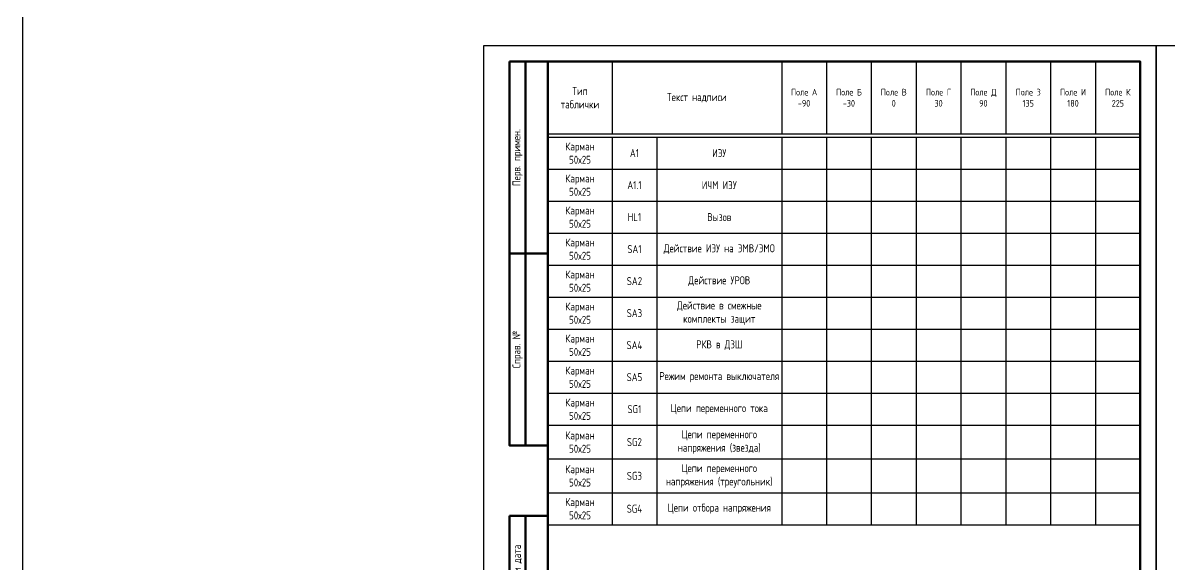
# Model space of a CAD drawing. Header units: millimetres. Extents: x -774 to 2891, y -90 to 618.
# Drawn here: x -774 to -416, y 135 to 304.1 of the extents above; entities that cross this region are included whole.
import ezdxf

# ---------------------------------------------------------------- set-up
doc = ezdxf.new("R2010")
doc.units = ezdxf.units.MM
doc.styles.add('Gost_type_A', font='GOST_0.TTF')

# ---------------------------------------------------------------- blocks, each defined once
blk = doc.blocks.new('Штамп левый верхний')
at = {"lineweight": 50}
for points in [[(-12, 0), (-7, 0), (-7, -60), (-12, -60)], [(-7, 0), (0, 0), (0, -60), (-7, -60)], [(-12, -60), (-7, -60), (-7, -120), (-12, -120)], [(-7, -60), (0, -60), (0, -120), (-7, -120)]]:
    blk.add_lwpolyline(points, close=True, dxfattribs=at)
at = {"char_height": 2.5, "width": 60, "attachment_point": 5, "rotation": 90, "style": 'Gost_type_A'}
for s, insert in [('Перв. примен.', (-9.5, -30)), ('Справ. №', (-9.5, -90))]:
    blk.add_mtext(s, dxfattribs=dict(at, insert=insert))
blk = doc.blocks.new('Штамп левый нижний')
at = {"lineweight": 50}
for points in [[(-12, 145), (-7, 145), (-7, 110), (-12, 110)], [(-7, 145), (0, 145), (0, 110), (-7, 110)], [(-12, 110), (-7, 110), (-7, 85), (-12, 85)], [(-7, 110), (0, 110), (0, 85), (-7, 85)], [(-12, 85), (-7, 85), (-7, 60), (-12, 60)], [(-7, 85), (0, 85), (0, 60), (-7, 60)], [(-12, 60), (-7, 60), (-7, 25), (-12, 25)], [(-7, 60), (0, 60), (0, 25), (-7, 25)], [(-12, 25), (-7, 25), (-7, 0), (-12, 0)], [(-7, 25), (0, 25), (0, 0), (-7, 0)]]:
    blk.add_lwpolyline(points, close=True, dxfattribs=at)
at = {"char_height": 2.5, "attachment_point": 5, "rotation": 90, "style": 'Gost_type_A'}
for s, insert, width in [('Подп. и дата', (-9.5, 127.5), 35), ('Инв. № дубл.', (-9.5, 97.5), 25), ('Взам. инв. №', (-9.5, 72.5), 25), ('Подп. и дата', (-9.5, 42.5), 35), ('Инв. N подл.', (-9.5, 12.5), 25)]:
    blk.add_mtext(s, dxfattribs=dict(at, insert=insert, width=width))
blk = doc.blocks.new('Формат_А4')
blk.add_lwpolyline([(0, 297), (0, 0), (-210, 0), (-210, 297)], close=True)
at = {"lineweight": 50}
blk.add_lwpolyline([(-190, 292), (-5, 292), (-5, 5), (-190, 5)], close=True, dxfattribs=at)
blk = doc.blocks.new('*T26')
at = {"color": 0, "linetype": 'ByBlock', "lineweight": -2, "transparency": 16777216}
for p, q in [((0, 0), (185, 0)), ((0, 0), (0, -144.74)), ((20, 0), (20, -22.61)), ((73, 0), (73, -22.61)), ((87, 0), (87, -22.61)), ((101, 0), (101, -22.61)), ((115, 0), (115, -22.61)), ((129, 0), (129, -22.61)), ((143, 0), (143, -22.61)), ((157, 0), (157, -22.61)), ((171, 0), (171, -22.61)), ((185, 0), (185, -144.74)), ((0, -22.61), (185, -22.61)), ((0, -23.61), (185, -23.61)), ((20, -23.61), (20, -144.74)), ((34, -23.61), (34, -144.74)), ((73, -23.61), (73, -144.74)), ((87, -23.61), (87, -144.74)), ((101, -23.61), (101, -144.74)), ((115, -23.61), (115, -144.74)), ((129, -23.61), (129, -144.74)), ((143, -23.61), (143, -144.74)), ((157, -23.61), (157, -144.74)), ((171, -23.61), (171, -144.74)), ((0, -33.61), (185, -33.61)), ((0, -43.61), (185, -43.61)), ((0, -53.61), (185, -53.61)), ((0, -63.61), (185, -63.61)), ((0, -73.61), (185, -73.61)), ((0, -83.63), (185, -83.63)), ((0, -93.63), (185, -93.63)), ((0, -103.63), (185, -103.63)), ((0, -113.63), (185, -113.63)), ((0, -124.19), (185, -124.19)), ((0, -134.74), (185, -134.74)), ((0, -144.74), (185, -144.74))]:
    blk.add_line(p, q, dxfattribs=at)
at = {"color": 0, "transparency": 16777216, "char_height": 2.5, "attachment_point": 5, "style": 'Gost_type_A'}
for s, insert, width in [('Тип таблички', (10, -11.3), 17), ('Текст надписи', (46.5, -11.3), 50), ('{\\H0.83333x;\\C256;Поле А \\P-90}', (80, -11.3), 11), ('{\\H0.83333x;\\C256;Поле Б\\P-30}', (94, -11.3), 11), ('{\\H0.83333x;\\C256;Поле В\\P0}', (108, -11.3), 11), ('{\\H0.83333x;\\C256;Поле Г\\P30}', (122, -11.3), 11), ('{\\H0.83333x;\\C256;Поле Д\\P90}', (136, -11.3), 11), ('{\\H0.83333x;\\C256;Поле З\\P135}', (150, -11.3), 11), ('{\\H0.83333x;\\C256;Поле И\\P180}', (164, -11.3), 11), ('{\\H0.83333x;\\C256;Поле К\\P225}', (178, -11.3), 11), ('Карман\\P50х25', (10, -28.61), 17), ('A1', (27, -28.61), 11), ('ИЭУ', (53.5, -28.61), 36), ('Карман\\P50х25', (10, -38.61), 17), ('A1.1', (27, -38.61), 11), ('ИЧМ ИЭУ', (53.5, -38.61), 36), ('Карман\\P50х25', (10, -48.61), 17), ('HL1', (27, -48.61), 11), ('Вызов', (53.5, -48.61), 36), ('Карман\\P50х25', (10, -58.61), 17), ('Действие ИЭУ на ЭМВ/ЭМО', (53.5, -58.61), 36), ('SA1', (27, -58.61), 11), ('Карман\\P50х25', (10, -68.61), 17), ('SA2', (27, -68.61), 11), ('Действие УРОВ', (53.5, -68.61), 36), ('Действие в смежные комплекты защит', (53.5, -78.62), 36), ('Карман\\P50х25', (10, -78.62), 17), ('SA3', (27, -78.62), 11), ('Карман\\P50х25', (10, -88.63), 17), ('SA4', (27, -88.63), 11), ('РКВ в ДЗШ', (53.5, -88.63), 36), ('Карман\\P50х25', (10, -98.63), 17), ('SA5', (27, -98.63), 11), ('Режим ремонта выключателя', (53.5, -98.63), 36), ('Карман\\P50х25', (10, -108.63), 17), ('SG1', (27, -108.63), 11), ('Цепи переменного тока ', (53.5, -108.63), 36), ('Карман\\P50х25', (10, -118.91), 17), ('SG2', (27, -118.91), 11), ('{\\C256;Цепи переменного \\Pнапряжения (звезда)}', (53.5, -118.91), 36), ('Карман\\P50х25', (10, -129.47), 17), ('SG3', (27, -129.47), 11), ('{\\C256;Цепи переменного \\Pнапряжения (треугольник)}', (53.5, -129.47), 36), ('Карман\\P50х25', (10, -139.74), 17), ('SG4', (27, -139.74), 11), ('{\\C256;Цепи отбора напряжения}', (53.5, -139.74), 36)]:
    blk.add_mtext(s, dxfattribs=dict(at, insert=insert, width=width))

msp = doc.modelspace()

# ---------------------------------------------------------------- linework, layer by layer
msp.add_lwpolyline([(-774, 618), (2891, 618), (2891, -90), (-774, -90)], close=True)

# ---------------------------------------------------------------- block references
at = {"color": 1}
for name, p in [('Формат_А4', (-420, 0)), ('Формат_А4', (-210, 0)), ('Штамп левый верхний', (-610, 292)), ('Штамп левый нижний', (-610, 5))]:
    msp.add_blockref(name, p, dxfattribs=at)
msp.add_blockref('*T26', (-610, 292))

doc.saveas('drawing.dxf')
